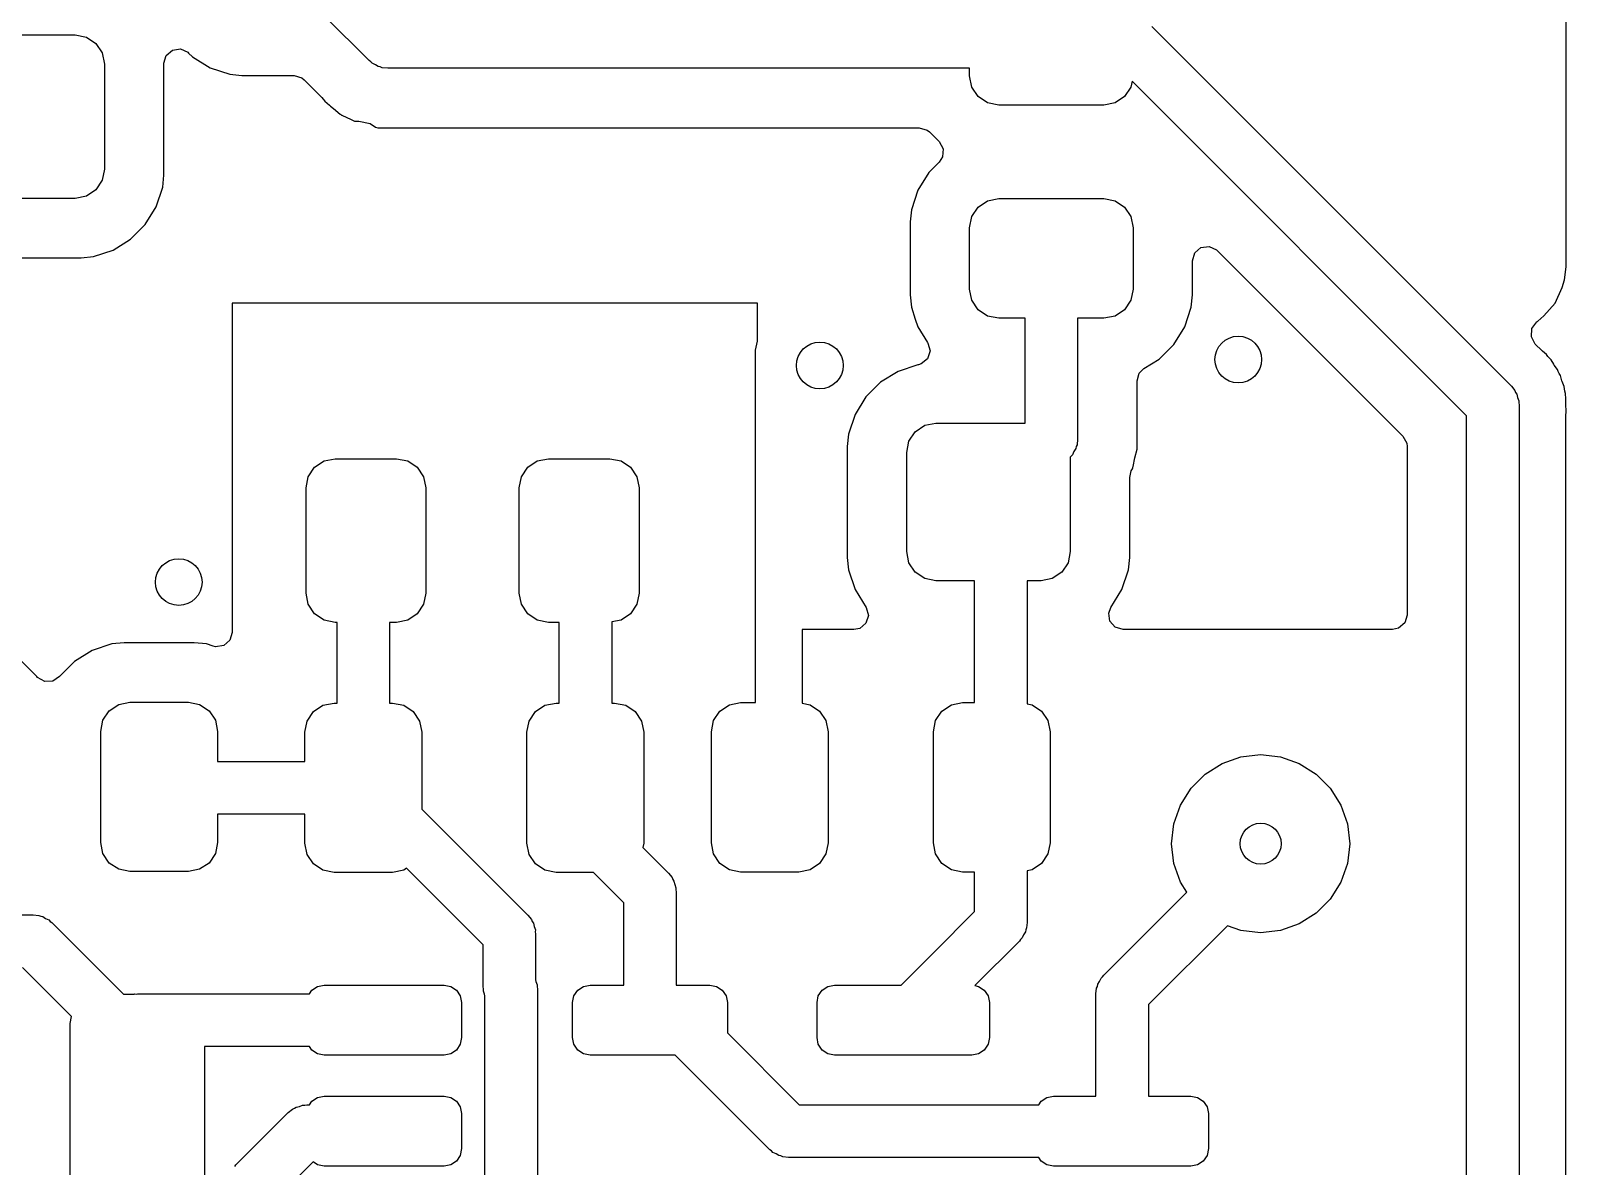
# Model space of a CAD drawing. Extents: x 0.23 to 2.97, y 0.23 to 2.17.
# Drawn here: x 1.925 to 2.443, y 1.004 to 1.387 of the extents above; entities that cross this region are included whole.
import ezdxf

# ---------------------------------------------------------------- set-up
doc = ezdxf.new("R2010")
doc.units = 0
doc.header["$MEASUREMENT"] = 0
doc.layers.add('BLACK', color=7, linetype='CONTINUOUS')

msp = doc.modelspace()

# ---------------------------------------------------------------- linework, layer by layer
at = {"layer": 'BLACK', "linetype": 'CONTINUOUS'}
for p, q in [((2.44252, 1.30724), (2.44252, 1.44056)), ((2.03914, 1.37674), (2.02416, 1.39172)), ((2.30282, 1.38819), (2.42404, 1.26698)), ((1.90838, 1.38543), (1.94014, 1.38543)), ((1.94014, 1.38543), (1.94391, 1.38468)), ((1.94391, 1.38468), (1.9471, 1.38255)), ((1.9471, 1.38255), (1.94924, 1.37936)), ((1.94924, 1.37936), (1.94998, 1.37559)), ((1.97, 1.37584), (1.97078, 1.37848)), ((1.97078, 1.37848), (1.97286, 1.38028)), ((1.97286, 1.38028), (1.97558, 1.38067)), ((1.97558, 1.38067), (1.97808, 1.37953)), ((1.97808, 1.37953), (1.97834, 1.37929)), ((1.97834, 1.37929), (1.97965, 1.37798)), ((1.97965, 1.37798), (1.98559, 1.37431)), ((2.03973, 1.37635), (2.03914, 1.37674)), ((2.04019, 1.37583), (2.03973, 1.37635)), ((1.94998, 1.37559), (1.94998, 1.34016)), ((1.97, 1.33817), (1.97, 1.37584)), ((1.98559, 1.37431), (1.99222, 1.37211)), ((1.99222, 1.37211), (1.99631, 1.3717)), ((1.99631, 1.3717), (2.01384, 1.3717)), ((2.01384, 1.3717), (2.01648, 1.37092)), ((2.04125, 1.37536), (2.04019, 1.37583)), ((2.04223, 1.37473), (2.04125, 1.37536)), ((2.04292, 1.37462), (2.04223, 1.37473)), ((2.04356, 1.37434), (2.04292, 1.37462)), ((2.0454, 1.37414), (2.04356, 1.37434)), ((2.24144, 1.37414), (2.0454, 1.37414)), ((2.24144, 1.37159), (2.24144, 1.37414)), ((2.24219, 1.36782), (2.24144, 1.37159)), ((2.01648, 1.37092), (2.01729, 1.37027)), ((2.01729, 1.37027), (2.02324, 1.36432)), ((2.24432, 1.36463), (2.24219, 1.36782)), ((2.29581, 1.36782), (2.29368, 1.36463)), ((2.2962, 1.36976), (2.29581, 1.36782)), ((2.40891, 1.25704), (2.2962, 1.36976)), ((2.02324, 1.36432), (2.02371, 1.36378)), ((2.02371, 1.36378), (2.02425, 1.36305)), ((2.02425, 1.36305), (2.02425, 1.36305)), ((2.02425, 1.36305), (2.02425, 1.36305)), ((2.02425, 1.36305), (2.02579, 1.36176)), ((2.02579, 1.36176), (2.02595, 1.36161)), ((2.02595, 1.36161), (2.02617, 1.36139)), ((2.02617, 1.36139), (2.02716, 1.36061)), ((2.24752, 1.3625), (2.24432, 1.36463)), ((2.25128, 1.36175), (2.24752, 1.3625)), ((2.28672, 1.36175), (2.25128, 1.36175)), ((2.29048, 1.3625), (2.28672, 1.36175)), ((2.29368, 1.36463), (2.29048, 1.3625)), ((2.02716, 1.36061), (2.02942, 1.35871)), ((2.02942, 1.35871), (2.02942, 1.35871)), ((2.02942, 1.35871), (2.02966, 1.35855)), ((2.02966, 1.35855), (2.02966, 1.35855)), ((2.02966, 1.35855), (2.02989, 1.3584)), ((2.02989, 1.3584), (2.0299, 1.3584)), ((2.0299, 1.3584), (2.03014, 1.35825)), ((2.03014, 1.35825), (2.03014, 1.35825)), ((2.03014, 1.35825), (2.03282, 1.35701)), ((2.03282, 1.35701), (2.03425, 1.35628)), ((2.03425, 1.35628), (2.0357, 1.35628)), ((2.0357, 1.35628), (2.03947, 1.35553)), ((2.03947, 1.35553), (2.04134, 1.35429)), ((2.04134, 1.35429), (2.04203, 1.35412)), ((2.04203, 1.35412), (2.04231, 1.35409)), ((2.04231, 1.35409), (2.04231, 1.35409)), ((2.04231, 1.35409), (2.04258, 1.35406)), ((2.04258, 1.35406), (2.04258, 1.35406)), ((2.04258, 1.35406), (2.04287, 1.35404)), ((2.04287, 1.35404), (2.04582, 1.35412)), ((2.04287, 1.35404), (2.04287, 1.35404)), ((2.04287, 1.35404), (2.04287, 1.35404)), ((2.04582, 1.35412), (2.2245, 1.35412)), ((2.2245, 1.35412), (2.22714, 1.35335)), ((2.22714, 1.35335), (2.22795, 1.35269)), ((2.22795, 1.35269), (2.23119, 1.34945)), ((2.23119, 1.34945), (2.23251, 1.34704)), ((2.23251, 1.34704), (2.23231, 1.34429)), ((1.94998, 1.34016), (1.94924, 1.33639)), ((2.23119, 1.34255), (2.2277, 1.33906)), ((2.23231, 1.34429), (2.23119, 1.34255)), ((1.94924, 1.33639), (1.9471, 1.3332)), ((1.96959, 1.33408), (1.97, 1.33817)), ((2.2277, 1.33906), (2.22403, 1.33312)), ((1.94014, 1.33031), (1.90668, 1.33031)), ((1.94391, 1.33106), (1.94014, 1.33031)), ((1.9471, 1.3332), (1.94391, 1.33106)), ((1.96739, 1.32745), (1.96959, 1.33408)), ((2.22403, 1.33312), (2.22184, 1.32649)), ((2.22403, 1.33312), (2.22403, 1.33312)), ((2.24752, 1.3295), (2.25128, 1.33025)), ((2.25128, 1.33025), (2.28672, 1.33025)), ((2.28672, 1.33025), (2.29048, 1.3295)), ((1.96373, 1.32151), (1.96739, 1.32745)), ((2.22184, 1.32649), (2.22142, 1.3224)), ((2.24219, 1.32418), (2.24432, 1.32737)), ((2.24432, 1.32737), (2.24752, 1.3295)), ((2.29048, 1.3295), (2.29368, 1.32737)), ((2.29368, 1.32737), (2.29581, 1.32418)), ((1.95879, 1.31657), (1.96373, 1.32151)), ((2.22142, 1.3224), (2.22142, 1.29775)), ((2.24144, 1.32041), (2.24219, 1.32418)), ((2.24144, 1.29974), (2.24144, 1.32041)), ((2.29581, 1.32418), (2.29656, 1.32041)), ((2.29656, 1.32041), (2.29656, 1.29974)), ((1.95285, 1.31291), (1.95879, 1.31657)), ((1.90469, 1.3103), (1.94213, 1.3103)), ((1.94213, 1.3103), (1.94622, 1.31071)), ((1.94622, 1.31071), (1.95285, 1.31291)), ((2.31658, 1.30928), (2.31735, 1.31192)), ((2.31658, 1.29775), (2.31658, 1.30928)), ((2.31735, 1.31192), (2.31943, 1.31372)), ((2.31943, 1.31372), (2.32216, 1.31411)), ((2.32216, 1.31411), (2.32466, 1.31297)), ((2.32466, 1.31297), (2.32491, 1.31273)), ((2.32491, 1.31273), (2.38746, 1.25018)), ((2.4419, 1.30291), (2.44252, 1.30724)), ((2.24219, 1.29597), (2.24144, 1.29974)), ((2.29656, 1.29974), (2.29581, 1.29597)), ((2.43873, 1.29504), (2.44112, 1.30027)), ((2.44112, 1.30027), (2.4419, 1.30291)), ((2.4419, 1.30291), (2.4419, 1.30291)), ((2.17, 1.295), (1.993, 1.295)), ((1.993, 1.295), (1.993, 1.18403)), ((2.17, 1.28219), (2.17, 1.295)), ((2.22142, 1.29775), (2.22142, 1.29775)), ((2.22142, 1.29775), (2.22184, 1.29366)), ((2.22184, 1.29366), (2.22317, 1.28965)), ((2.24432, 1.29278), (2.24219, 1.29597)), ((2.29581, 1.29597), (2.29368, 1.29278)), ((2.31397, 1.28703), (2.31616, 1.29366)), ((2.31616, 1.29366), (2.31658, 1.29775)), ((2.43496, 1.29069), (2.43873, 1.29504)), ((2.22317, 1.28965), (2.22403, 1.28703)), ((2.24752, 1.29065), (2.24432, 1.29278)), ((2.25128, 1.2899), (2.24752, 1.29065)), ((2.26014, 1.2899), (2.25128, 1.2899)), ((2.26014, 1.25457), (2.26014, 1.2899)), ((2.28672, 1.2899), (2.27786, 1.2899)), ((2.27786, 1.2899), (2.27786, 1.24915)), ((2.29048, 1.29065), (2.28672, 1.2899)), ((2.29368, 1.29278), (2.29048, 1.29065)), ((2.43094, 1.28647), (2.43262, 1.2887)), ((2.43262, 1.2887), (2.43286, 1.28887)), ((2.43286, 1.28887), (2.43289, 1.28889)), ((2.43289, 1.28889), (2.43392, 1.28979)), ((2.43392, 1.28979), (2.43496, 1.29069)), ((2.22403, 1.28703), (2.2273, 1.28173)), ((2.3103, 1.28109), (2.31397, 1.28703)), ((2.43075, 1.28368), (2.43094, 1.28647)), ((2.43208, 1.28123), (2.43075, 1.28368)), ((2.16931, 1.27919), (2.17, 1.28219)), ((2.16931, 1.1604), (2.16931, 1.27919)), ((2.2273, 1.28173), (2.22741, 1.28156)), ((2.22814, 1.27891), (2.22731, 1.27628)), ((2.22741, 1.28156), (2.22814, 1.27891)), ((2.30536, 1.27616), (2.3103, 1.28109)), ((2.43428, 1.27903), (2.43208, 1.28123)), ((2.43445, 1.27887), (2.43428, 1.27903)), ((2.43587, 1.2777), (2.43445, 1.27887)), ((2.22405, 1.27418), (2.21743, 1.27198)), ((2.22428, 1.27422), (2.22405, 1.27418)), ((2.2252, 1.27452), (2.22428, 1.27422)), ((2.22731, 1.27628), (2.2252, 1.27452)), ((2.29865, 1.27145), (2.3002, 1.27297)), ((2.3002, 1.27297), (2.30536, 1.27616)), ((2.43633, 1.27707), (2.43587, 1.2777)), ((2.43587, 1.2777), (2.43587, 1.2777)), ((2.43683, 1.27648), (2.43633, 1.27707)), ((2.43738, 1.27593), (2.43683, 1.27648)), ((2.43827, 1.27444), (2.43738, 1.27593)), ((2.43738, 1.27593), (2.43738, 1.27593)), ((2.43738, 1.27593), (2.43738, 1.27593)), ((2.43832, 1.27435), (2.43827, 1.27444)), ((2.43845, 1.27415), (2.43832, 1.27435)), ((2.43952, 1.27267), (2.43845, 1.27415)), ((2.21149, 1.26832), (2.20655, 1.26338)), ((2.21743, 1.27198), (2.21149, 1.26832)), ((2.21743, 1.27198), (2.21743, 1.27198)), ((2.29788, 1.26881), (2.29865, 1.27145)), ((2.29788, 1.24957), (2.29788, 1.26881)), ((2.43981, 1.27194), (2.43952, 1.27267)), ((2.43952, 1.27267), (2.43952, 1.27267)), ((2.44015, 1.27124), (2.43981, 1.27194)), ((2.44033, 1.27094), (2.44015, 1.27124)), ((2.44055, 1.27057), (2.44033, 1.27094)), ((2.44066, 1.27018), (2.44055, 1.27057)), ((2.44106, 1.26881), (2.44066, 1.27018)), ((2.44114, 1.26859), (2.44106, 1.26881)), ((2.44181, 1.26689), (2.44114, 1.26859)), ((2.20655, 1.26338), (2.20289, 1.25744)), ((2.42404, 1.26698), (2.4252, 1.26554)), ((2.4252, 1.26554), (2.42545, 1.26488)), ((2.42545, 1.26488), (2.42586, 1.26432)), ((2.42586, 1.26432), (2.42611, 1.26318)), ((2.42611, 1.26318), (2.42652, 1.2621)), ((2.44191, 1.26611), (2.44181, 1.26689)), ((2.44207, 1.26535), (2.44191, 1.26611)), ((2.44229, 1.2646), (2.44207, 1.26535)), ((2.44235, 1.26276), (2.44229, 1.2646)), ((2.44236, 1.26253), (2.44235, 1.26276)), ((2.4424, 1.26226), (2.44236, 1.26253)), ((2.20289, 1.25744), (2.20069, 1.25081)), ((2.20289, 1.25744), (2.20289, 1.25744)), ((2.42652, 1.2621), (2.42648, 1.2614)), ((2.42648, 1.2614), (2.42663, 1.26071)), ((2.42663, 1.26071), (2.42663, 0.50704)), ((2.4424, 1.2611), (2.4424, 1.26226)), ((2.44248, 1.25838), (2.4424, 1.2611)), ((2.4424, 1.25745), (2.44247, 1.25806)), ((2.4424, 0.632858), (2.4424, 1.25745)), ((2.44245, 1.25807), (2.44248, 1.25838)), ((2.44247, 1.25806), (2.44245, 1.25807)), ((2.22317, 1.25169), (2.22637, 1.25383)), ((2.22637, 1.25383), (2.23013, 1.25457)), ((2.23013, 1.25457), (2.26014, 1.25457)), ((2.40891, 0.510709), (2.40891, 1.25704)), ((2.20069, 1.25081), (2.20027, 1.24672)), ((2.22029, 1.24473), (2.22104, 1.2485)), ((2.22104, 1.2485), (2.22317, 1.25169)), ((2.27766, 1.24731), (2.27738, 1.24667)), ((2.27786, 1.24915), (2.27766, 1.24731)), ((2.29796, 1.24662), (2.29788, 1.24957)), ((2.38746, 1.25018), (2.38878, 1.24777)), ((2.38878, 1.24777), (2.38889, 1.24673)), ((2.02078, 1.23968), (2.02397, 1.24181)), ((2.02397, 1.24181), (2.02774, 1.24256)), ((2.02774, 1.24256), (2.04841, 1.24256)), ((2.04841, 1.24256), (2.05218, 1.24181)), ((2.05218, 1.24181), (2.05537, 1.23968)), ((2.09263, 1.23968), (2.09582, 1.24181)), ((2.09582, 1.24181), (2.09959, 1.24256)), ((2.09959, 1.24256), (2.12026, 1.24256)), ((2.12026, 1.24256), (2.12403, 1.24181)), ((2.12403, 1.24181), (2.12722, 1.23968)), ((2.20027, 1.24672), (2.20027, 1.20928)), ((2.22029, 1.21127), (2.22029, 1.24473)), ((2.27565, 1.24347), (2.27541, 1.24311)), ((2.27541, 1.24311), (2.27541, 1.21127)), ((2.27617, 1.24394), (2.27565, 1.24347)), ((2.27664, 1.245), (2.27617, 1.24394)), ((2.27727, 1.24598), (2.27664, 1.245)), ((2.27738, 1.24667), (2.27727, 1.24598)), ((2.2966, 1.24), (2.2972, 1.2429)), ((2.2972, 1.2429), (2.29788, 1.24577)), ((2.29788, 1.24577), (2.29791, 1.24606)), ((2.29788, 1.24577), (2.29788, 1.24577)), ((2.29791, 1.24606), (2.29794, 1.24633)), ((2.29791, 1.24606), (2.29791, 1.24606)), ((2.29794, 1.24633), (2.29796, 1.24662)), ((2.29794, 1.24633), (2.29794, 1.24633)), ((2.38889, 1.24673), (2.38889, 1.18988)), ((2.01865, 1.23648), (2.02078, 1.23968)), ((2.05537, 1.23968), (2.0575, 1.23648)), ((2.0905, 1.23648), (2.09263, 1.23968)), ((2.12722, 1.23968), (2.12935, 1.23648)), ((2.29543, 1.23627), (2.29595, 1.23846)), ((2.29595, 1.23846), (2.29632, 1.23921)), ((2.29632, 1.23921), (2.29642, 1.23947)), ((2.29632, 1.23921), (2.29632, 1.23921)), ((2.29642, 1.23947), (2.29651, 1.23973)), ((2.29642, 1.23947), (2.29642, 1.23947)), ((2.29651, 1.23973), (2.2966, 1.24)), ((2.29651, 1.23973), (2.29651, 1.23973)), ((2.2966, 1.24), (2.2966, 1.24)), ((2.0179, 1.23272), (2.01865, 1.23648)), ((2.0179, 1.19728), (2.0179, 1.23272)), ((2.0575, 1.23648), (2.05825, 1.23272)), ((2.05825, 1.23272), (2.05825, 1.19728)), ((2.08975, 1.23272), (2.0905, 1.23648)), ((2.08975, 1.19728), (2.08975, 1.23272)), ((2.12935, 1.23648), (2.1301, 1.23272)), ((2.1301, 1.23272), (2.1301, 1.19728)), ((2.29543, 1.20928), (2.29543, 1.23627)), ((2.22104, 1.2075), (2.22029, 1.21127)), ((2.27541, 1.21127), (2.27466, 1.2075)), ((2.20027, 1.20928), (2.20027, 1.20928)), ((2.20027, 1.20928), (2.20069, 1.20519)), ((2.22317, 1.20431), (2.22104, 1.2075)), ((2.27466, 1.2075), (2.27253, 1.20431)), ((2.29501, 1.20519), (2.29543, 1.20928)), ((2.20069, 1.20519), (2.20289, 1.19856)), ((2.22637, 1.20217), (2.22317, 1.20431)), ((2.23013, 1.20143), (2.22637, 1.20217)), ((2.24315, 1.20143), (2.23013, 1.20143)), ((2.24315, 1.1604), (2.24315, 1.20143)), ((2.26557, 1.20143), (2.26087, 1.20143)), ((2.26087, 1.20143), (2.26087, 1.15999)), ((2.26933, 1.20217), (2.26557, 1.20143)), ((2.27253, 1.20431), (2.26933, 1.20217)), ((2.29282, 1.19856), (2.29501, 1.20519)), ((2.01865, 1.19352), (2.0179, 1.19728)), ((2.05825, 1.19728), (2.0575, 1.19352)), ((2.0905, 1.19352), (2.08975, 1.19728)), ((2.1301, 1.19728), (2.12935, 1.19352)), ((2.20289, 1.19856), (2.20289, 1.19856)), ((2.20289, 1.19856), (2.20666, 1.19244)), ((2.28904, 1.19244), (2.29282, 1.19856)), ((2.29282, 1.19856), (2.29282, 1.19856)), ((2.29282, 1.19856), (2.29282, 1.19856)), ((2.02078, 1.19032), (2.01865, 1.19352)), ((2.02397, 1.18819), (2.02078, 1.19032)), ((2.05537, 1.19032), (2.05218, 1.18819)), ((2.0575, 1.19352), (2.05537, 1.19032)), ((2.09263, 1.19032), (2.0905, 1.19352)), ((2.09582, 1.18819), (2.09263, 1.19032)), ((2.12722, 1.19032), (2.12403, 1.18819)), ((2.12935, 1.19352), (2.12722, 1.19032)), ((2.20666, 1.19244), (2.20738, 1.18979)), ((2.28837, 1.19058), (2.28904, 1.19244)), ((2.28876, 1.18785), (2.28837, 1.19058)), ((2.02774, 1.18744), (2.02397, 1.18819)), ((2.02833, 1.18744), (2.02774, 1.18744)), ((2.02833, 1.16024), (2.02833, 1.18744)), ((2.04841, 1.18744), (2.04605, 1.18744)), ((2.04605, 1.18744), (2.04605, 1.16024)), ((2.05218, 1.18819), (2.04841, 1.18744)), ((2.09959, 1.18744), (2.09582, 1.18819)), ((2.10315, 1.18744), (2.09959, 1.18744)), ((2.10315, 1.16024), (2.10315, 1.18744)), ((2.12403, 1.18819), (2.12087, 1.18756)), ((2.12087, 1.18756), (2.12087, 1.16024)), ((2.2025, 1.185), (2.18506, 1.185)), ((2.18506, 1.185), (2.18506, 1.16019)), ((2.20445, 1.1854), (2.2025, 1.185)), ((2.20656, 1.18717), (2.20445, 1.1854)), ((2.20738, 1.18979), (2.20656, 1.18717)), ((2.29056, 1.18578), (2.28876, 1.18785)), ((2.2932, 1.185), (2.29056, 1.18578)), ((2.38401, 1.185), (2.2932, 1.185)), ((2.38604, 1.18544), (2.38401, 1.185)), ((2.38812, 1.18724), (2.38604, 1.18544)), ((2.38889, 1.18988), (2.38812, 1.18724)), ((1.95248, 1.18015), (1.94585, 1.17795)), ((1.95657, 1.18056), (1.95248, 1.18015)), ((1.98023, 1.18056), (1.95657, 1.18056)), ((1.95657, 1.18056), (1.95657, 1.18056)), ((1.98432, 1.18015), (1.98023, 1.18056)), ((1.98658, 1.1794), (1.98432, 1.18015)), ((1.99222, 1.18139), (1.99015, 1.17959)), ((1.993, 1.18403), (1.99222, 1.18139)), ((1.94585, 1.17795), (1.93991, 1.17428)), ((1.94585, 1.17795), (1.94585, 1.17795)), ((1.98742, 1.1792), (1.98658, 1.1794)), ((1.99015, 1.17959), (1.98742, 1.1792)), ((1.92702, 1.16935), (1.92209, 1.17428)), ((1.92717, 1.16916), (1.92702, 1.16935)), ((1.92702, 1.16935), (1.92702, 1.16935)), ((1.93498, 1.16935), (1.93483, 1.16916)), ((1.93991, 1.17428), (1.93498, 1.16935)), ((1.92746, 1.16883), (1.92717, 1.16916)), ((1.92984, 1.16745), (1.92746, 1.16883)), ((1.93258, 1.16757), (1.92984, 1.16745)), ((1.93483, 1.16916), (1.93258, 1.16757)), ((1.9516, 1.15766), (1.95479, 1.15979)), ((1.95479, 1.15979), (1.95856, 1.16054)), ((1.95856, 1.16054), (1.97824, 1.16054)), ((1.97824, 1.16054), (1.98201, 1.15979)), ((1.98201, 1.15979), (1.9852, 1.15766)), ((2.02039, 1.15736), (2.02358, 1.15949)), ((2.02358, 1.15949), (2.02735, 1.16024)), ((2.02735, 1.16024), (2.02833, 1.16024)), ((2.04605, 1.16024), (2.04703, 1.16024)), ((2.04703, 1.16024), (2.0508, 1.15949)), ((2.0508, 1.15949), (2.05399, 1.15736)), ((2.09519, 1.15736), (2.09838, 1.15949)), ((2.09838, 1.15949), (2.10215, 1.16024)), ((2.10215, 1.16024), (2.10315, 1.16024)), ((2.12087, 1.16024), (2.12183, 1.16024)), ((2.12183, 1.16024), (2.1256, 1.15949)), ((2.1256, 1.15949), (2.12879, 1.15736)), ((2.15734, 1.15752), (2.16053, 1.15965)), ((2.16053, 1.15965), (2.1643, 1.1604)), ((2.1643, 1.1604), (2.16931, 1.1604)), ((2.18506, 1.16019), (2.18775, 1.15965)), ((2.18775, 1.15965), (2.19094, 1.15752)), ((2.23214, 1.15752), (2.23534, 1.15965)), ((2.23534, 1.15965), (2.2391, 1.1604)), ((2.2391, 1.1604), (2.24315, 1.1604)), ((2.26087, 1.15999), (2.26255, 1.15965)), ((2.26255, 1.15965), (2.26575, 1.15752)), ((1.94872, 1.1507), (1.94947, 1.15447)), ((1.94947, 1.15447), (1.9516, 1.15766)), ((1.9852, 1.15766), (1.98734, 1.15447)), ((1.98734, 1.15447), (1.98809, 1.1507)), ((2.0175, 1.1504), (2.01825, 1.15417)), ((2.01825, 1.15417), (2.02039, 1.15736)), ((2.05399, 1.15736), (2.05612, 1.15417)), ((2.05612, 1.15417), (2.05687, 1.1504)), ((2.09231, 1.1504), (2.09306, 1.15417)), ((2.09306, 1.15417), (2.09519, 1.15736)), ((2.12879, 1.15736), (2.13093, 1.15417)), ((2.13093, 1.15417), (2.13168, 1.1504)), ((2.15446, 1.15056), (2.15521, 1.15433)), ((2.15521, 1.15433), (2.15734, 1.15752)), ((2.19094, 1.15752), (2.19308, 1.15433)), ((2.19308, 1.15433), (2.19383, 1.15056)), ((2.22926, 1.15056), (2.23001, 1.15433)), ((2.23001, 1.15433), (2.23214, 1.15752)), ((2.26575, 1.15752), (2.26788, 1.15433)), ((2.26788, 1.15433), (2.26863, 1.15056)), ((1.94872, 1.1133), (1.94872, 1.1507)), ((1.98809, 1.1507), (1.98809, 1.14056)), ((2.0175, 1.14056), (2.0175, 1.1504)), ((2.05687, 1.1504), (2.05687, 1.12454)), ((2.09231, 1.113), (2.09231, 1.1504)), ((2.13168, 1.1504), (2.13168, 1.113)), ((2.15446, 1.11316), (2.15446, 1.15056)), ((2.19383, 1.15056), (2.19383, 1.11316)), ((2.22926, 1.11316), (2.22926, 1.15056)), ((2.26863, 1.15056), (2.26863, 1.11316)), ((1.98809, 1.14056), (2.0175, 1.14056)), ((2.32084, 1.13631), (2.32653, 1.13988)), ((2.32653, 1.13988), (2.33287, 1.1421)), ((2.33287, 1.1421), (2.33954, 1.14285)), ((2.33954, 1.14285), (2.34622, 1.1421)), ((2.34622, 1.1421), (2.35256, 1.13988)), ((2.35256, 1.13988), (2.35825, 1.13631)), ((2.31609, 1.13156), (2.32084, 1.13631)), ((2.35825, 1.13631), (2.363, 1.13156)), ((2.31251, 1.12587), (2.31609, 1.13156)), ((2.363, 1.13156), (2.36657, 1.12587)), ((2.0175, 1.12284), (1.98809, 1.12284)), ((1.98809, 1.12284), (1.98809, 1.1133)), ((2.0175, 1.113), (2.0175, 1.12284)), ((2.05687, 1.12454), (2.09267, 1.08875)), ((2.3103, 1.11953), (2.31251, 1.12587)), ((2.36657, 1.12587), (2.36879, 1.11953)), ((2.30954, 1.11285), (2.3103, 1.11953)), ((2.36879, 1.11953), (2.36954, 1.11285)), ((1.94947, 1.10953), (1.94872, 1.1133)), ((1.98809, 1.1133), (1.98734, 1.10953)), ((2.01825, 1.10923), (2.0175, 1.113)), ((2.09306, 1.10923), (2.09231, 1.113)), ((2.13168, 1.113), (2.13139, 1.11154)), ((2.15521, 1.10939), (2.15446, 1.11316)), ((2.19383, 1.11316), (2.19308, 1.10939)), ((2.23001, 1.10939), (2.22926, 1.11316)), ((2.26863, 1.11316), (2.26788, 1.10939)), ((2.3103, 1.10617), (2.30954, 1.11285)), ((2.36954, 1.11285), (2.36879, 1.10617)), ((1.9516, 1.10634), (1.94947, 1.10953)), ((1.98734, 1.10953), (1.9852, 1.10634)), ((2.02039, 1.10604), (2.01825, 1.10923)), ((2.09519, 1.10604), (2.09306, 1.10923)), ((2.13139, 1.11154), (2.14004, 1.10289)), ((2.15734, 1.1062), (2.15521, 1.10939)), ((2.19308, 1.10939), (2.19094, 1.1062)), ((2.23214, 1.1062), (2.23001, 1.10939)), ((2.26788, 1.10939), (2.26575, 1.1062)), ((1.95479, 1.10421), (1.9516, 1.10634)), ((1.95856, 1.10346), (1.95479, 1.10421)), ((1.97824, 1.10346), (1.95856, 1.10346)), ((1.98201, 1.10421), (1.97824, 1.10346)), ((1.9852, 1.10634), (1.98201, 1.10421)), ((2.02358, 1.10391), (2.02039, 1.10604)), ((2.02735, 1.10316), (2.02358, 1.10391)), ((2.04703, 1.10316), (2.02735, 1.10316)), ((2.0508, 1.10391), (2.04703, 1.10316)), ((2.05179, 1.10457), (2.0508, 1.10391)), ((2.07754, 1.07882), (2.05179, 1.10457)), ((2.09838, 1.10391), (2.09519, 1.10604)), ((2.10215, 1.10316), (2.09838, 1.10391)), ((2.11472, 1.10316), (2.10215, 1.10316)), ((2.12492, 1.09295), (2.11472, 1.10316)), ((2.14004, 1.10289), (2.14121, 1.10145)), ((2.16053, 1.10406), (2.15734, 1.1062)), ((2.1643, 1.10331), (2.16053, 1.10406)), ((2.18398, 1.10331), (2.1643, 1.10331)), ((2.18775, 1.10406), (2.18398, 1.10331)), ((2.19094, 1.1062), (2.18775, 1.10406)), ((2.23534, 1.10406), (2.23214, 1.1062)), ((2.2391, 1.10331), (2.23534, 1.10406)), ((2.24315, 1.10331), (2.2391, 1.10331)), ((2.24315, 1.08997), (2.24315, 1.10331)), ((2.26255, 1.10406), (2.26087, 1.10373)), ((2.26087, 1.10373), (2.26087, 1.0863)), ((2.26575, 1.1062), (2.26255, 1.10406)), ((2.31251, 1.09983), (2.3103, 1.10617)), ((2.36879, 1.10617), (2.36657, 1.09983)), ((2.14121, 1.10145), (2.14146, 1.10079)), ((2.14146, 1.10079), (2.14187, 1.10023)), ((2.14187, 1.10023), (2.14211, 1.09909)), ((2.14211, 1.09909), (2.14253, 1.09801)), ((2.14253, 1.09801), (2.14249, 1.09731)), ((2.14249, 1.09731), (2.14264, 1.09662)), ((2.31461, 1.0965), (2.31251, 1.09983)), ((2.36657, 1.09983), (2.363, 1.09415)), ((2.12492, 1.06521), (2.12492, 1.09295)), ((2.14264, 1.09662), (2.14264, 1.06521)), ((2.28665, 1.06855), (2.31461, 1.0965)), ((2.363, 1.09415), (2.35825, 1.0894)), ((1.79074, 1.08886), (1.926, 1.08886)), ((1.926, 1.08886), (1.92784, 1.08866)), ((1.92784, 1.08866), (1.92848, 1.08838)), ((1.92848, 1.08838), (1.92917, 1.08827)), ((1.92917, 1.08827), (1.93015, 1.08764)), ((1.93015, 1.08764), (1.93121, 1.08717)), ((1.93121, 1.08717), (1.93168, 1.08665)), ((1.93168, 1.08665), (1.93226, 1.08626)), ((2.09267, 1.08875), (2.09383, 1.08731)), ((2.09383, 1.08731), (2.09408, 1.08666)), ((2.09408, 1.08666), (2.09449, 1.08609)), ((2.22937, 1.07619), (2.24315, 1.08997)), ((2.35825, 1.0894), (2.35256, 1.08582)), ((1.93226, 1.08626), (1.95638, 1.06215)), ((2.09449, 1.08609), (2.09474, 1.08496)), ((2.09474, 1.08496), (2.09515, 1.08387)), ((2.09515, 1.08387), (2.09511, 1.08317)), ((2.09511, 1.08317), (2.09526, 1.08249)), ((2.09526, 1.08249), (2.09526, 1.06692)), ((2.25965, 1.08215), (2.25917, 1.08109)), ((2.26028, 1.08312), (2.25965, 1.08215)), ((2.26039, 1.08382), (2.26028, 1.08312)), ((2.26067, 1.08446), (2.26039, 1.08382)), ((2.26087, 1.0863), (2.26067, 1.08446)), ((2.32834, 1.08519), (2.30177, 1.05861)), ((2.33287, 1.0836), (2.32834, 1.08519)), ((2.33954, 1.08285), (2.33287, 1.0836)), ((2.34622, 1.0836), (2.33954, 1.08285)), ((2.35256, 1.08582), (2.34622, 1.0836)), ((2.07754, 1.06459), (2.07754, 1.07882)), ((2.25827, 1.08004), (2.24324, 1.06501)), ((2.25865, 1.08062), (2.25827, 1.08004)), ((2.25917, 1.08109), (2.25865, 1.08062)), ((1.93889, 1.05459), (1.92233, 1.07114)), ((2.21837, 1.06521), (2.22927, 1.07611)), ((2.22927, 1.07611), (2.22937, 1.07619)), ((2.09526, 1.06692), (2.09537, 1.06642)), ((2.09537, 1.06642), (2.09578, 1.06534)), ((2.28464, 1.06546), (2.28528, 1.06643)), ((2.28528, 1.06643), (2.28575, 1.06749)), ((2.28575, 1.06749), (2.28627, 1.06796)), ((2.28627, 1.06796), (2.28665, 1.06855)), ((1.95638, 1.06215), (1.95996, 1.06215)), ((1.95996, 1.06215), (1.96014, 1.06221)), ((1.96014, 1.06221), (1.96061, 1.06216)), ((1.96061, 1.06216), (1.96107, 1.06226)), ((1.96107, 1.06226), (2.01905, 1.06226)), ((2.01905, 1.06226), (2.01986, 1.06348)), ((2.01986, 1.06348), (2.02178, 1.06476)), ((2.02178, 1.06476), (2.02404, 1.06521)), ((2.02404, 1.06521), (2.06439, 1.06521)), ((2.06439, 1.06521), (2.06665, 1.06476)), ((2.06665, 1.06476), (2.06857, 1.06348)), ((2.06857, 1.06348), (2.06985, 1.06157)), ((2.06985, 1.06157), (2.0703, 1.05931)), ((2.07769, 1.0639), (2.07754, 1.06459)), ((2.07765, 1.0632), (2.07769, 1.0639)), ((2.07807, 1.06212), (2.07765, 1.0632)), ((2.07817, 1.06162), (2.07807, 1.06212)), ((2.07817, 0.999), (2.07817, 1.06162)), ((2.09578, 1.06534), (2.09574, 1.06464)), ((2.09574, 1.06464), (2.09589, 1.06396)), ((2.09589, 1.06396), (2.09589, 0.995331)), ((2.1077, 1.05931), (2.10815, 1.06157)), ((2.10815, 1.06157), (2.10943, 1.06348)), ((2.10943, 1.06348), (2.11135, 1.06476)), ((2.11135, 1.06476), (2.11361, 1.06521)), ((2.11361, 1.06521), (2.12492, 1.06521)), ((2.14264, 1.06521), (2.15396, 1.06521)), ((2.15396, 1.06521), (2.15622, 1.06476)), ((2.15622, 1.06476), (2.15814, 1.06348)), ((2.15814, 1.06348), (2.15942, 1.06157)), ((2.15942, 1.06157), (2.15987, 1.05931)), ((2.19006, 1.05931), (2.1905, 1.06157)), ((2.1905, 1.06157), (2.19178, 1.06348)), ((2.19178, 1.06348), (2.1937, 1.06476)), ((2.1937, 1.06476), (2.19596, 1.06521)), ((2.19596, 1.06521), (2.21837, 1.06521)), ((2.24324, 1.06501), (2.24448, 1.06476)), ((2.24448, 1.06476), (2.2464, 1.06348)), ((2.2464, 1.06348), (2.24768, 1.06157)), ((2.24768, 1.06157), (2.24813, 1.05931)), ((2.28406, 1.06228), (2.28425, 1.06413)), ((2.28406, 1.02781), (2.28406, 1.06228)), ((2.28425, 1.06413), (2.28453, 1.06477)), ((2.28453, 1.06477), (2.28464, 1.06546)), ((2.0703, 1.05931), (2.0703, 1.0475)), ((2.1077, 1.0475), (2.1077, 1.05931)), ((2.15987, 1.05931), (2.15987, 1.04906)), ((2.19006, 1.0475), (2.19006, 1.05931)), ((2.24813, 1.05931), (2.24813, 1.0475)), ((2.30177, 1.05861), (2.30177, 1.02781)), ((1.93843, 1.05231), (1.93889, 1.05459)), ((1.93843, 0.965693), (1.93843, 1.05231)), ((2.06985, 1.04524), (2.06857, 1.04332)), ((2.0703, 1.0475), (2.06985, 1.04524)), ((2.10815, 1.04524), (2.1077, 1.0475)), ((2.10943, 1.04332), (2.10815, 1.04524)), ((2.15987, 1.04906), (2.18407, 1.02486)), ((2.1905, 1.04524), (2.19006, 1.0475)), ((2.19178, 1.04332), (2.1905, 1.04524)), ((2.24768, 1.04524), (2.2464, 1.04332)), ((2.24813, 1.0475), (2.24768, 1.04524)), ((2.01905, 1.04454), (1.98371, 1.04454)), ((1.98371, 1.04454), (1.98371, 0.965693)), ((2.01986, 1.04332), (2.01905, 1.04454)), ((2.02178, 1.04204), (2.01986, 1.04332)), ((2.02404, 1.04159), (2.02178, 1.04204)), ((2.06439, 1.04159), (2.02404, 1.04159)), ((2.06665, 1.04204), (2.06439, 1.04159)), ((2.06857, 1.04332), (2.06665, 1.04204)), ((2.11135, 1.04204), (2.10943, 1.04332)), ((2.11361, 1.04159), (2.11135, 1.04204)), ((2.14228, 1.04159), (2.11361, 1.04159)), ((2.17414, 1.00974), (2.14228, 1.04159)), ((2.1937, 1.04204), (2.19178, 1.04332)), ((2.19596, 1.04159), (2.1937, 1.04204)), ((2.24222, 1.04159), (2.19596, 1.04159)), ((2.24448, 1.04204), (2.24222, 1.04159)), ((2.2464, 1.04332), (2.24448, 1.04204)), ((2.01567, 1.02433), (2.01675, 1.02475)), ((2.01675, 1.02475), (2.01745, 1.02471)), ((2.01745, 1.02471), (2.01813, 1.02486)), ((2.01813, 1.02486), (2.01905, 1.02486)), ((2.01905, 1.02486), (2.01986, 1.02608)), ((2.01986, 1.02608), (2.02178, 1.02736)), ((2.02178, 1.02736), (2.02404, 1.02781)), ((2.02404, 1.02781), (2.06439, 1.02781)), ((2.06439, 1.02781), (2.06665, 1.02736)), ((2.06665, 1.02736), (2.06857, 1.02608)), ((2.06857, 1.02608), (2.06985, 1.02417)), ((2.18407, 1.02486), (2.26479, 1.02486)), ((2.26479, 1.02486), (2.2656, 1.02608)), ((2.2656, 1.02608), (2.26752, 1.02736)), ((2.26752, 1.02736), (2.26978, 1.02781)), ((2.26978, 1.02781), (2.28406, 1.02781)), ((2.30177, 1.02781), (2.31604, 1.02781)), ((2.31604, 1.02781), (2.3183, 1.02736)), ((2.3183, 1.02736), (2.32022, 1.02608)), ((2.32022, 1.02608), (2.3215, 1.02417)), ((1.99428, 1.00467), (2.01187, 1.02226)), ((2.01187, 1.02226), (2.01331, 1.02343)), ((2.01331, 1.02343), (2.01396, 1.02368)), ((2.01396, 1.02368), (2.01453, 1.02409)), ((2.01453, 1.02409), (2.01567, 1.02433)), ((2.06985, 1.02417), (2.0703, 1.02191)), ((2.0703, 1.02191), (2.0703, 1.01009)), ((2.3215, 1.02417), (2.32194, 1.02191)), ((2.32194, 1.02191), (2.32194, 1.01009)), ((2.0703, 1.01009), (2.06985, 1.00783)), ((2.17473, 1.00935), (2.17414, 1.00974)), ((2.17519, 1.00883), (2.17473, 1.00935)), ((2.32194, 1.01009), (2.3215, 1.00783)), ((1.9939, 1.00409), (1.99428, 1.00467)), ((2.02029, 1.00563), (2.0094, 0.99474)), ((2.02178, 1.00464), (2.02029, 1.00563)), ((2.02404, 1.00419), (2.02178, 1.00464)), ((2.06439, 1.00419), (2.02404, 1.00419)), ((2.06665, 1.00464), (2.06439, 1.00419)), ((2.06857, 1.00592), (2.06665, 1.00464)), ((2.06985, 1.00783), (2.06857, 1.00592)), ((2.17625, 1.00836), (2.17519, 1.00883)), ((2.17723, 1.00773), (2.17625, 1.00836)), ((2.17792, 1.00762), (2.17723, 1.00773)), ((2.17856, 1.00734), (2.17792, 1.00762)), ((2.1804, 1.00714), (2.17856, 1.00734)), ((2.26479, 1.00714), (2.1804, 1.00714)), ((2.2656, 1.00592), (2.26479, 1.00714)), ((2.26752, 1.00464), (2.2656, 1.00592)), ((2.26978, 1.00419), (2.26752, 1.00464)), ((2.31604, 1.00419), (2.26978, 1.00419)), ((2.3183, 1.00464), (2.31604, 1.00419)), ((2.32022, 1.00592), (2.3183, 1.00464)), ((2.3215, 1.00783), (2.32022, 1.00592))]:
    msp.add_line(p, q, dxfattribs=at)
at = {"layer": 'BLACK'}
for centre, radius in [((2.332, 1.276), 0.007874), ((2.191, 1.274), 0.007874), ((1.975, 1.201), 0.007874), ((2.33954, 1.11285), 0.00689)]:
    msp.add_circle(centre, radius, dxfattribs=at)

doc.saveas('drawing.dxf')
